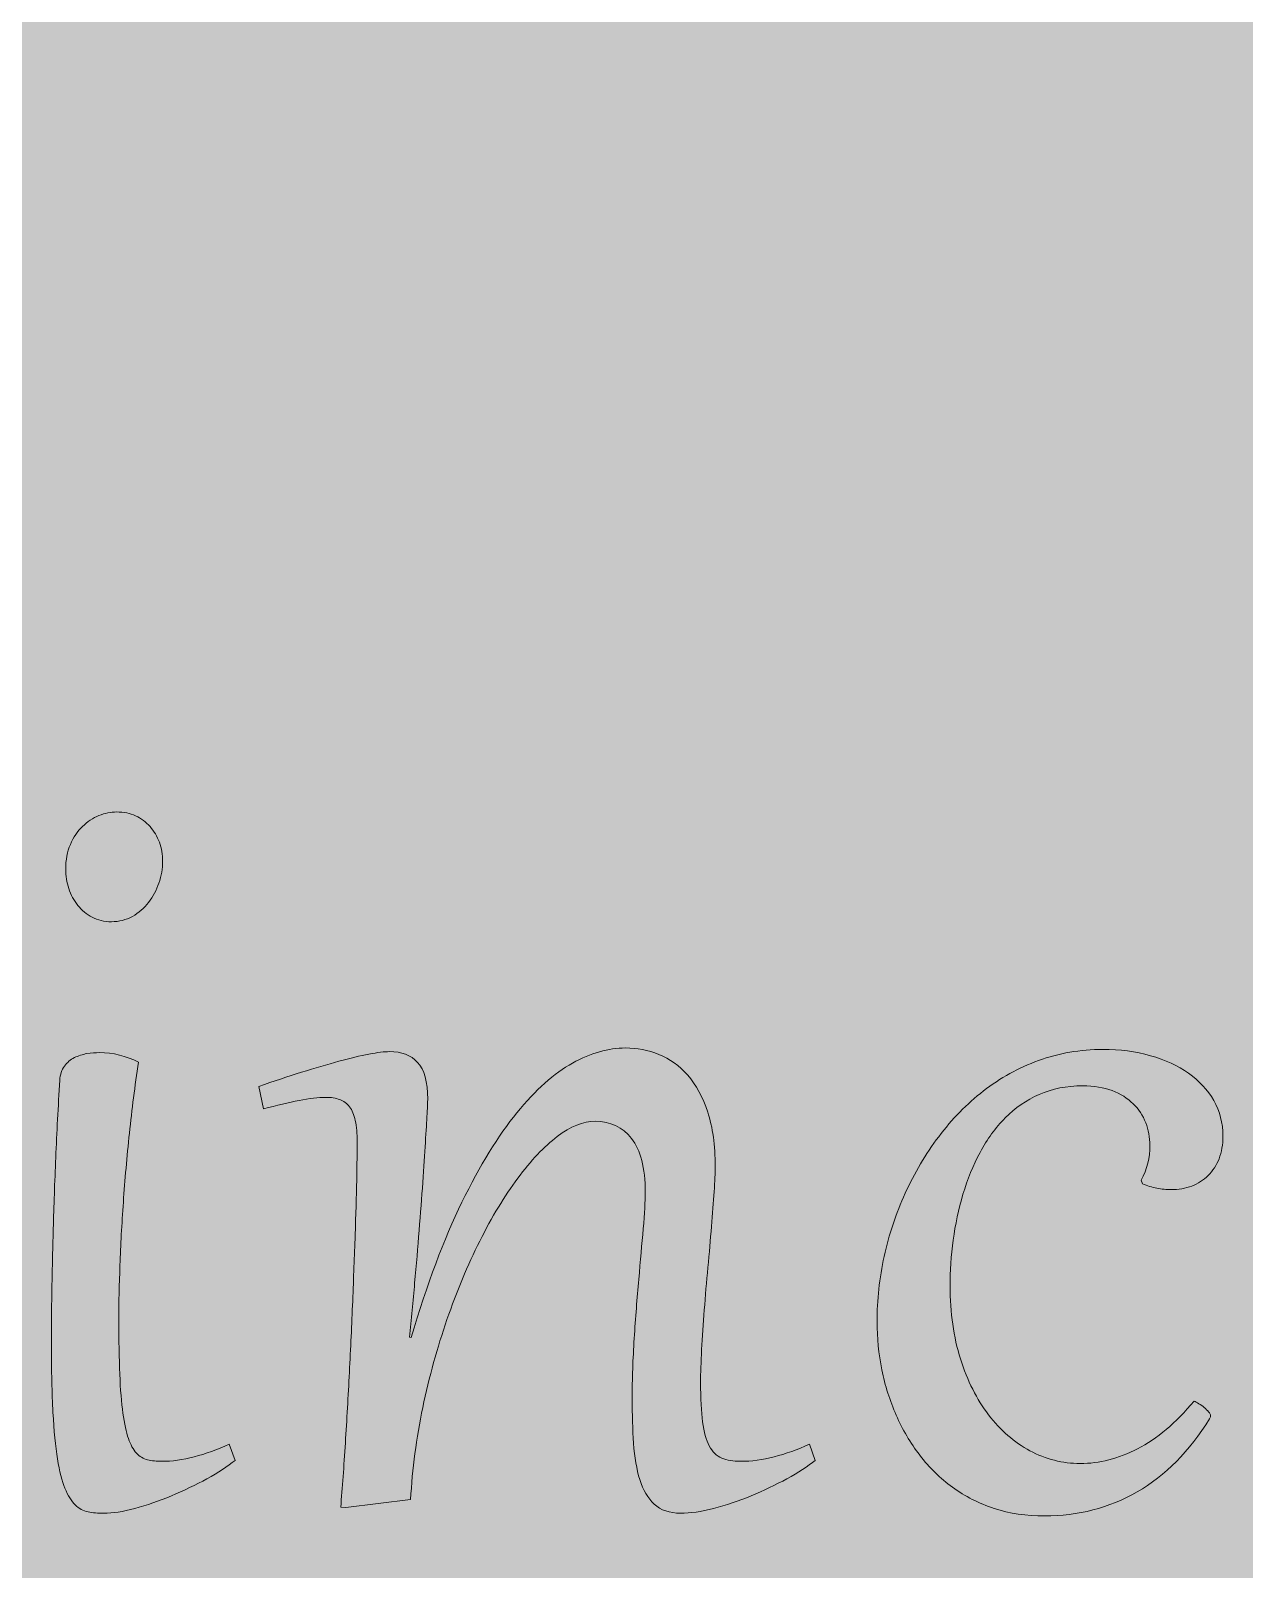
# Model space of a CAD drawing. Extents: x -4214 to -1795, y -2227 to -856.
# Drawn here: x -2729.1 to -2650.5, y -1740.8 to -1641.1 of the extents above; entities that cross this region are included whole.
import ezdxf

# ---------------------------------------------------------------- set-up
doc = ezdxf.new("R2010")
doc.units = 0
doc.header["$MEASUREMENT"] = 0
doc.layers.add('Layer 1', color=7, linetype='Continuous')

# ---------------------------------------------------------------- blocks, each defined once
blk = doc.blocks.new('block 14')
at = {"layer": 'Layer 1', "true_color": 0x2a3f49}
h = blk.add_hatch(color=149, dxfattribs=at)
h.dxf.hatch_style = 2
edge = h.paths.add_edge_path()
edge.add_spline(control_points=[(-2722.157, -1707.935), (-2722.385, -1709.461), (-2722.58, -1710.997), (-2722.741, -1712.533), (-2722.902, -1714.074), (-2723.033, -1715.559), (-2723.133, -1716.997), (-2723.235, -1718.431), (-2723.309, -1719.793), (-2723.355, -1721.073), (-2723.402, -1722.358), (-2723.425, -1723.515), (-2723.425, -1724.549), (-2723.425, -1725.942), (-2723.404, -1727.14), (-2723.366, -1728.143), (-2723.325, -1729.142), (-2723.258, -1729.986), (-2723.163, -1730.667), (-2723.069, -1731.353), (-2722.951, -1731.901), (-2722.81, -1732.311), (-2722.669, -1732.72), (-2722.495, -1733.038), (-2722.288, -1733.258), (-2722.081, -1733.478), (-2721.837, -1733.621), (-2721.563, -1733.693), (-2721.287, -1733.76), (-2720.975, -1733.79), (-2720.627, -1733.79), (-2719.981, -1733.79), (-2719.288, -1733.693), (-2718.543, -1733.499), (-2717.798, -1733.304), (-2717.043, -1733.033), (-2716.277, -1732.685), (-2716.277, -1732.685), (-2715.893, -1733.729), (-2715.893, -1733.729), (-2716.377, -1734.118), (-2716.984, -1734.517), (-2717.716, -1734.917), (-2718.448, -1735.321), (-2719.216, -1735.69), (-2720.022, -1736.028), (-2720.829, -1736.361), (-2721.617, -1736.632), (-2722.388, -1736.842), (-2723.161, -1737.052), (-2723.829, -1737.154), (-2724.392, -1737.154), (-2724.768, -1737.154), (-2725.112, -1737.123), (-2725.419, -1737.062), (-2725.728, -1737.006), (-2726.007, -1736.852), (-2726.256, -1736.611), (-2726.504, -1736.371), (-2726.724, -1736.012), (-2726.919, -1735.541), (-2727.113, -1735.076), (-2727.275, -1734.436), (-2727.403, -1733.632), (-2727.531, -1732.823), (-2727.628, -1731.819), (-2727.694, -1730.611), (-2727.761, -1729.403), (-2727.797, -1727.938), (-2727.797, -1726.218), (-2727.797, -1725.21), (-2727.787, -1724.073), (-2727.766, -1722.803), (-2727.746, -1721.539), (-2727.715, -1720.172), (-2727.674, -1718.718), (-2727.636, -1717.259), (-2727.582, -1715.723), (-2727.513, -1714.105), (-2727.446, -1712.487), (-2727.359, -1710.818), (-2727.252, -1709.103), (-2727.226, -1708.724), (-2727.124, -1708.422), (-2726.95, -1708.186), (-2726.775, -1707.951), (-2726.56, -1707.766), (-2726.304, -1707.638), (-2726.051, -1707.516), (-2725.78, -1707.429), (-2725.49, -1707.377), (-2725.201, -1707.331), (-2724.935, -1707.311), (-2724.694, -1707.311), (-2723.796, -1707.311), (-2722.948, -1707.516), (-2722.157, -1707.935)], knot_values=[0, 0, 0, 0, 1, 1, 1, 2, 2, 2, 3, 3, 3, 4, 4, 4, 5, 5, 5, 6, 6, 6, 7, 7, 7, 8, 8, 8, 9, 9, 9, 10, 10, 10, 11, 11, 11, 12, 12, 12, 13, 13, 13, 14, 14, 14, 15, 15, 15, 16, 16, 16, 17, 17, 17, 18, 18, 18, 19, 19, 19, 20, 20, 20, 21, 21, 21, 22, 22, 22, 23, 23, 23, 24, 24, 24, 25, 25, 25, 26, 26, 26, 27, 27, 27, 28, 28, 28, 29, 29, 29, 30, 30, 30, 31, 31, 31, 32, 32, 32, 32], degree=3, periodic=1)
edge = h.paths.add_edge_path()
edge.add_spline(control_points=[(-2723.908, -1698.832), (-2724.379, -1698.832), (-2724.794, -1698.735), (-2725.158, -1698.541), (-2725.521, -1698.346), (-2725.828, -1698.09), (-2726.084, -1697.773), (-2726.338, -1697.455), (-2726.535, -1697.097), (-2726.668, -1696.687), (-2726.801, -1696.278), (-2726.87, -1695.858), (-2726.87, -1695.428), (-2726.87, -1694.824), (-2726.768, -1694.291), (-2726.568, -1693.825), (-2726.366, -1693.364), (-2726.105, -1692.975), (-2725.782, -1692.658), (-2725.46, -1692.34), (-2725.104, -1692.105), (-2724.715, -1691.951), (-2724.326, -1691.798), (-2723.942, -1691.721), (-2723.565, -1691.721), (-2723.11, -1691.721), (-2722.7, -1691.803), (-2722.339, -1691.972), (-2721.976, -1692.141), (-2721.663, -1692.371), (-2721.402, -1692.668), (-2721.139, -1692.965), (-2720.939, -1693.303), (-2720.798, -1693.687), (-2720.657, -1694.066), (-2720.586, -1694.481), (-2720.586, -1694.921), (-2720.586, -1695.392), (-2720.668, -1695.858), (-2720.829, -1696.324), (-2720.988, -1696.784), (-2721.213, -1697.204), (-2721.502, -1697.583), (-2721.791, -1697.957), (-2722.139, -1698.259), (-2722.549, -1698.489), (-2722.959, -1698.715), (-2723.412, -1698.832), (-2723.908, -1698.832)], knot_values=[0, 0, 0, 0, 1, 1, 1, 2, 2, 2, 3, 3, 3, 4, 4, 4, 5, 5, 5, 6, 6, 6, 7, 7, 7, 8, 8, 8, 9, 9, 9, 10, 10, 10, 11, 11, 11, 12, 12, 12, 13, 13, 13, 14, 14, 14, 15, 15, 15, 16, 16, 16, 16], degree=3, periodic=1)
h = blk.add_hatch(color=149, dxfattribs=at)
h.dxf.hatch_style = 2
edge = h.paths.add_edge_path()
edge.add_spline(control_points=[(-2707.981, -1713.106), (-2707.981, -1712.559), (-2708.022, -1712.093), (-2708.104, -1711.719), (-2708.183, -1711.345), (-2708.308, -1711.043), (-2708.475, -1710.823), (-2708.644, -1710.603), (-2708.854, -1710.444), (-2709.11, -1710.352), (-2709.366, -1710.255), (-2709.668, -1710.209), (-2710.016, -1710.209), (-2710.5, -1710.209), (-2711.076, -1710.275), (-2711.746, -1710.408), (-2712.42, -1710.547), (-2713.185, -1710.726), (-2714.042, -1710.956), (-2714.042, -1710.956), (-2714.345, -1709.502), (-2714.345, -1709.502), (-2713.392, -1709.169), (-2712.476, -1708.862), (-2711.595, -1708.586), (-2710.717, -1708.314), (-2709.908, -1708.074), (-2709.171, -1707.874), (-2708.431, -1707.669), (-2707.781, -1707.516), (-2707.215, -1707.408), (-2706.652, -1707.301), (-2706.209, -1707.249), (-2705.887, -1707.249), (-2705.108, -1707.249), (-2704.502, -1707.48), (-2704.064, -1707.941), (-2703.629, -1708.406), (-2703.411, -1709.2), (-2703.411, -1710.331), (-2703.411, -1710.465), (-2703.424, -1710.777), (-2703.45, -1711.268), (-2703.478, -1711.755), (-2703.514, -1712.379), (-2703.562, -1713.127), (-2703.608, -1713.88), (-2703.665, -1714.745), (-2703.731, -1715.718), (-2703.8, -1716.69), (-2703.877, -1717.73), (-2703.964, -1718.83), (-2704.051, -1719.931), (-2704.148, -1721.068), (-2704.256, -1722.24), (-2704.363, -1723.418), (-2704.476, -1724.59), (-2704.599, -1725.757), (-2704.599, -1725.757), (-2704.476, -1725.778), (-2704.476, -1725.778), (-2703.457, -1722.312), (-2702.362, -1719.388), (-2701.194, -1717.008), (-2700.027, -1714.622), (-2698.839, -1712.692), (-2697.631, -1711.207), (-2696.423, -1709.722), (-2695.22, -1708.652), (-2694.024, -1707.992), (-2692.831, -1707.336), (-2691.689, -1707.009), (-2690.601, -1707.009), (-2689.849, -1707.009), (-2689.124, -1707.147), (-2688.426, -1707.429), (-2687.729, -1707.71), (-2687.107, -1708.161), (-2686.564, -1708.78), (-2686.019, -1709.395), (-2685.587, -1710.193), (-2685.264, -1711.166), (-2684.942, -1712.139), (-2684.78, -1713.316), (-2684.78, -1714.699), (-2684.78, -1715.103), (-2684.806, -1715.641), (-2684.852, -1716.322), (-2684.898, -1716.997), (-2684.957, -1717.755), (-2685.023, -1718.585), (-2685.09, -1719.419), (-2685.167, -1720.3), (-2685.254, -1721.237), (-2685.343, -1722.168), (-2685.42, -1723.085), (-2685.487, -1723.986), (-2685.553, -1724.882), (-2685.61, -1725.737), (-2685.658, -1726.551), (-2685.704, -1727.365), (-2685.727, -1728.072), (-2685.727, -1728.676), (-2685.727, -1729.725), (-2685.684, -1730.575), (-2685.597, -1731.236), (-2685.51, -1731.891), (-2685.366, -1732.413), (-2685.164, -1732.792), (-2684.962, -1733.176), (-2684.693, -1733.437), (-2684.358, -1733.581), (-2684.022, -1733.719), (-2683.613, -1733.79), (-2683.129, -1733.79), (-2682.433, -1733.79), (-2681.708, -1733.693), (-2680.956, -1733.499), (-2680.203, -1733.304), (-2679.445, -1733.033), (-2678.68, -1732.685), (-2678.68, -1732.685), (-2678.296, -1733.729), (-2678.296, -1733.729), (-2678.78, -1734.118), (-2679.392, -1734.517), (-2680.129, -1734.917), (-2680.869, -1735.321), (-2681.644, -1735.69), (-2682.456, -1736.028), (-2683.267, -1736.361), (-2684.076, -1736.632), (-2684.883, -1736.842), (-2685.689, -1737.052), (-2686.401, -1737.154), (-2687.018, -1737.154), (-2687.742, -1737.154), (-2688.313, -1736.96), (-2688.728, -1736.57), (-2689.145, -1736.181), (-2689.457, -1735.649), (-2689.665, -1734.978), (-2689.874, -1734.308), (-2690.008, -1733.524), (-2690.069, -1732.623), (-2690.128, -1731.722), (-2690.159, -1730.76), (-2690.159, -1729.725), (-2690.159, -1728.461), (-2690.115, -1727.16), (-2690.028, -1725.824), (-2689.941, -1724.493), (-2689.844, -1723.218), (-2689.736, -1722.01), (-2689.629, -1720.801), (-2689.531, -1719.706), (-2689.444, -1718.718), (-2689.357, -1717.73), (-2689.314, -1716.941), (-2689.314, -1716.352), (-2689.314, -1714.781), (-2689.608, -1713.624), (-2690.2, -1712.876), (-2690.791, -1712.134), (-2691.574, -1711.76), (-2692.555, -1711.76), (-2693.333, -1711.76), (-2694.152, -1712.088), (-2695.012, -1712.748), (-2695.872, -1713.403), (-2696.727, -1714.304), (-2697.58, -1715.456), (-2698.432, -1716.603), (-2699.251, -1717.96), (-2700.037, -1719.522), (-2700.823, -1721.088), (-2701.53, -1722.778), (-2702.162, -1724.6), (-2702.792, -1726.418), (-2703.316, -1728.322), (-2703.731, -1730.309), (-2704.148, -1732.295), (-2704.41, -1734.282), (-2704.517, -1736.268), (-2704.517, -1736.268), (-2708.726, -1736.791), (-2708.726, -1736.791), (-2708.726, -1736.791), (-2709.048, -1736.77), (-2709.048, -1736.77), (-2708.941, -1735.495), (-2708.841, -1734.108), (-2708.746, -1732.603), (-2708.654, -1731.097), (-2708.564, -1729.572), (-2708.485, -1728.02), (-2708.406, -1726.469), (-2708.334, -1724.933), (-2708.272, -1723.407), (-2708.214, -1721.887), (-2708.16, -1720.464), (-2708.111, -1719.143), (-2708.065, -1717.817), (-2708.032, -1716.634), (-2708.011, -1715.584), (-2707.991, -1714.54), (-2707.981, -1713.711), (-2707.981, -1713.106)], knot_values=[0, 0, 0, 0, 1, 1, 1, 2, 2, 2, 3, 3, 3, 4, 4, 4, 5, 5, 5, 6, 6, 6, 7, 7, 7, 8, 8, 8, 9, 9, 9, 10, 10, 10, 11, 11, 11, 12, 12, 12, 13, 13, 13, 14, 14, 14, 15, 15, 15, 16, 16, 16, 17, 17, 17, 18, 18, 18, 19, 19, 19, 20, 20, 20, 21, 21, 21, 22, 22, 22, 23, 23, 23, 24, 24, 24, 25, 25, 25, 26, 26, 26, 27, 27, 27, 28, 28, 28, 29, 29, 29, 30, 30, 30, 31, 31, 31, 32, 32, 32, 33, 33, 33, 34, 34, 34, 35, 35, 35, 36, 36, 36, 37, 37, 37, 38, 38, 38, 39, 39, 39, 40, 40, 40, 41, 41, 41, 42, 42, 42, 43, 43, 43, 44, 44, 44, 45, 45, 45, 46, 46, 46, 47, 47, 47, 48, 48, 48, 49, 49, 49, 50, 50, 50, 51, 51, 51, 52, 52, 52, 53, 53, 53, 54, 54, 54, 55, 55, 55, 56, 56, 56, 57, 57, 57, 58, 58, 58, 59, 59, 59, 60, 60, 60, 61, 61, 61, 62, 62, 62, 63, 63, 63, 64, 64, 64, 65, 65, 65, 66, 66, 66, 67, 67, 67, 68, 68, 68, 69, 69, 69, 69], degree=3, periodic=1)
h = blk.add_hatch(color=149, dxfattribs=at)
h.dxf.hatch_style = 2
edge = h.paths.add_edge_path()
edge.add_spline(control_points=[(-2657.174, -1715.584), (-2656.798, -1714.847), (-2656.611, -1714.095), (-2656.611, -1713.332), (-2656.611, -1712.804), (-2656.701, -1712.313), (-2656.882, -1711.852), (-2657.064, -1711.386), (-2657.335, -1710.977), (-2657.696, -1710.623), (-2658.06, -1710.265), (-2658.513, -1709.983), (-2659.056, -1709.773), (-2659.601, -1709.569), (-2660.236, -1709.461), (-2660.96, -1709.461), (-2662.007, -1709.461), (-2662.947, -1709.651), (-2663.779, -1710.019), (-2664.611, -1710.388), (-2665.348, -1710.895), (-2665.985, -1711.54), (-2666.623, -1712.185), (-2667.166, -1712.927), (-2667.616, -1713.772), (-2668.067, -1714.617), (-2668.435, -1715.523), (-2668.725, -1716.491), (-2669.011, -1717.458), (-2669.224, -1718.451), (-2669.357, -1719.46), (-2669.492, -1720.474), (-2669.559, -1721.467), (-2669.559, -1722.435), (-2669.559, -1724.165), (-2669.334, -1725.737), (-2668.886, -1727.155), (-2668.435, -1728.573), (-2667.829, -1729.782), (-2667.063, -1730.78), (-2666.298, -1731.778), (-2665.404, -1732.557), (-2664.383, -1733.104), (-2663.364, -1733.657), (-2662.276, -1733.934), (-2661.122, -1733.934), (-2659.901, -1733.934), (-2658.662, -1733.611), (-2657.405, -1732.976), (-2656.15, -1732.336), (-2654.932, -1731.307), (-2653.749, -1729.884), (-2653.67, -1729.925), (-2653.565, -1729.981), (-2653.437, -1730.058), (-2653.311, -1730.13), (-2653.194, -1730.212), (-2653.086, -1730.309), (-2652.979, -1730.401), (-2652.884, -1730.493), (-2652.804, -1730.591), (-2652.723, -1730.683), (-2652.682, -1730.77), (-2652.682, -1730.852), (-2652.682, -1730.903), (-2652.689, -1730.939), (-2652.702, -1730.954), (-2652.702, -1730.954), (-2652.743, -1731.031), (-2652.743, -1731.031), (-2654.046, -1733.14), (-2655.61, -1734.717), (-2657.435, -1735.767), (-2659.261, -1736.811), (-2661.262, -1737.333), (-2663.436, -1737.333), (-2664.618, -1737.333), (-2665.706, -1737.17), (-2666.7, -1736.842), (-2667.693, -1736.514), (-2668.591, -1736.059), (-2669.398, -1735.475), (-2670.204, -1734.891), (-2670.913, -1734.2), (-2671.522, -1733.396), (-2672.134, -1732.598), (-2672.644, -1731.732), (-2673.053, -1730.8), (-2673.463, -1729.869), (-2673.773, -1728.886), (-2673.98, -1727.862), (-2674.187, -1726.833), (-2674.292, -1725.798), (-2674.292, -1724.749), (-2674.292, -1723.341), (-2674.139, -1721.928), (-2673.829, -1720.51), (-2673.519, -1719.091), (-2673.066, -1717.73), (-2672.47, -1716.424), (-2671.873, -1715.113), (-2671.146, -1713.89), (-2670.294, -1712.758), (-2669.441, -1711.622), (-2668.476, -1710.634), (-2667.393, -1709.794), (-2666.313, -1708.959), (-2665.123, -1708.299), (-2663.82, -1707.823), (-2662.517, -1707.347), (-2661.127, -1707.106), (-2659.65, -1707.106), (-2658.549, -1707.106), (-2657.522, -1707.239), (-2656.57, -1707.51), (-2655.615, -1707.777), (-2654.794, -1708.156), (-2654.102, -1708.647), (-2653.411, -1709.139), (-2652.868, -1709.727), (-2652.472, -1710.419), (-2652.075, -1711.11), (-2651.878, -1711.878), (-2651.878, -1712.728), (-2651.878, -1713.275), (-2651.962, -1713.762), (-2652.129, -1714.187), (-2652.298, -1714.607), (-2652.531, -1714.97), (-2652.833, -1715.272), (-2653.135, -1715.574), (-2653.493, -1715.805), (-2653.9, -1715.958), (-2654.31, -1716.112), (-2654.758, -1716.189), (-2655.241, -1716.189), (-2655.536, -1716.189), (-2655.841, -1716.158), (-2656.158, -1716.101), (-2656.473, -1716.04), (-2656.785, -1715.943), (-2657.092, -1715.81), (-2657.092, -1715.81), (-2657.174, -1715.584), (-2657.174, -1715.584)], knot_values=[0, 0, 0, 0, 1, 1, 1, 2, 2, 2, 3, 3, 3, 4, 4, 4, 5, 5, 5, 6, 6, 6, 7, 7, 7, 8, 8, 8, 9, 9, 9, 10, 10, 10, 11, 11, 11, 12, 12, 12, 13, 13, 13, 14, 14, 14, 15, 15, 15, 16, 16, 16, 17, 17, 17, 18, 18, 18, 19, 19, 19, 20, 20, 20, 21, 21, 21, 22, 22, 22, 23, 23, 23, 24, 24, 24, 25, 25, 25, 26, 26, 26, 27, 27, 27, 28, 28, 28, 29, 29, 29, 30, 30, 30, 31, 31, 31, 32, 32, 32, 33, 33, 33, 34, 34, 34, 35, 35, 35, 36, 36, 36, 37, 37, 37, 38, 38, 38, 39, 39, 39, 40, 40, 40, 41, 41, 41, 42, 42, 42, 43, 43, 43, 44, 44, 44, 45, 45, 45, 46, 46, 46, 47, 47, 47, 48, 48, 48, 48], degree=3, periodic=1)
at = {"layer": 'Layer 1', "lineweight": 0}
for points, knots in [([(-2723.908, -1698.832), (-2724.379, -1698.832), (-2724.794, -1698.735), (-2725.158, -1698.541), (-2725.521, -1698.346), (-2725.828, -1698.09), (-2726.084, -1697.773), (-2726.338, -1697.455), (-2726.535, -1697.097), (-2726.668, -1696.687), (-2726.801, -1696.278), (-2726.87, -1695.858), (-2726.87, -1695.428), (-2726.87, -1694.824), (-2726.768, -1694.291), (-2726.568, -1693.825), (-2726.366, -1693.364), (-2726.105, -1692.975), (-2725.782, -1692.658), (-2725.46, -1692.34), (-2725.104, -1692.105), (-2724.715, -1691.951), (-2724.326, -1691.798), (-2723.942, -1691.721), (-2723.565, -1691.721), (-2723.11, -1691.721), (-2722.7, -1691.803), (-2722.339, -1691.972), (-2721.976, -1692.141), (-2721.663, -1692.371), (-2721.402, -1692.668), (-2721.139, -1692.965), (-2720.939, -1693.303), (-2720.798, -1693.687), (-2720.657, -1694.066), (-2720.586, -1694.481), (-2720.586, -1694.921), (-2720.586, -1695.392), (-2720.668, -1695.858), (-2720.829, -1696.324), (-2720.988, -1696.784), (-2721.213, -1697.204), (-2721.502, -1697.583), (-2721.791, -1697.957), (-2722.139, -1698.259), (-2722.549, -1698.489), (-2722.959, -1698.715), (-2723.412, -1698.832), (-2723.908, -1698.832)], [0, 0, 0, 0, 1, 1, 1, 2, 2, 2, 3, 3, 3, 4, 4, 4, 5, 5, 5, 6, 6, 6, 7, 7, 7, 8, 8, 8, 9, 9, 9, 10, 10, 10, 11, 11, 11, 12, 12, 12, 13, 13, 13, 14, 14, 14, 15, 15, 15, 16, 16, 16, 16]), ([(-2722.157, -1707.935), (-2722.385, -1709.461), (-2722.58, -1710.997), (-2722.741, -1712.533), (-2722.902, -1714.074), (-2723.033, -1715.559), (-2723.133, -1716.997), (-2723.235, -1718.431), (-2723.309, -1719.793), (-2723.355, -1721.073), (-2723.402, -1722.358), (-2723.425, -1723.515), (-2723.425, -1724.549), (-2723.425, -1725.942), (-2723.404, -1727.14), (-2723.366, -1728.143), (-2723.325, -1729.142), (-2723.258, -1729.986), (-2723.163, -1730.667), (-2723.069, -1731.353), (-2722.951, -1731.901), (-2722.81, -1732.311), (-2722.669, -1732.72), (-2722.495, -1733.038), (-2722.288, -1733.258), (-2722.081, -1733.478), (-2721.837, -1733.621), (-2721.563, -1733.693), (-2721.287, -1733.76), (-2720.975, -1733.79), (-2720.627, -1733.79), (-2719.981, -1733.79), (-2719.288, -1733.693), (-2718.543, -1733.499), (-2717.798, -1733.304), (-2717.043, -1733.033), (-2716.277, -1732.685), (-2716.277, -1732.685), (-2715.893, -1733.729), (-2715.893, -1733.729), (-2716.377, -1734.118), (-2716.984, -1734.517), (-2717.716, -1734.917), (-2718.448, -1735.321), (-2719.216, -1735.69), (-2720.022, -1736.028), (-2720.829, -1736.361), (-2721.617, -1736.632), (-2722.388, -1736.842), (-2723.161, -1737.052), (-2723.829, -1737.154), (-2724.392, -1737.154), (-2724.768, -1737.154), (-2725.112, -1737.123), (-2725.419, -1737.062), (-2725.728, -1737.006), (-2726.007, -1736.852), (-2726.256, -1736.611), (-2726.504, -1736.371), (-2726.724, -1736.012), (-2726.919, -1735.541), (-2727.113, -1735.076), (-2727.275, -1734.436), (-2727.403, -1733.632), (-2727.531, -1732.823), (-2727.628, -1731.819), (-2727.694, -1730.611), (-2727.761, -1729.403), (-2727.797, -1727.938), (-2727.797, -1726.218), (-2727.797, -1725.21), (-2727.787, -1724.073), (-2727.766, -1722.803), (-2727.746, -1721.539), (-2727.715, -1720.172), (-2727.674, -1718.718), (-2727.636, -1717.259), (-2727.582, -1715.723), (-2727.513, -1714.105), (-2727.446, -1712.487), (-2727.359, -1710.818), (-2727.252, -1709.103), (-2727.226, -1708.724), (-2727.124, -1708.422), (-2726.95, -1708.186), (-2726.775, -1707.951), (-2726.56, -1707.766), (-2726.304, -1707.638), (-2726.051, -1707.516), (-2725.78, -1707.429), (-2725.49, -1707.377), (-2725.201, -1707.331), (-2724.935, -1707.311), (-2724.694, -1707.311), (-2723.796, -1707.311), (-2722.948, -1707.516), (-2722.157, -1707.935)], [0, 0, 0, 0, 1, 1, 1, 2, 2, 2, 3, 3, 3, 4, 4, 4, 5, 5, 5, 6, 6, 6, 7, 7, 7, 8, 8, 8, 9, 9, 9, 10, 10, 10, 11, 11, 11, 12, 12, 12, 13, 13, 13, 14, 14, 14, 15, 15, 15, 16, 16, 16, 17, 17, 17, 18, 18, 18, 19, 19, 19, 20, 20, 20, 21, 21, 21, 22, 22, 22, 23, 23, 23, 24, 24, 24, 25, 25, 25, 26, 26, 26, 27, 27, 27, 28, 28, 28, 29, 29, 29, 30, 30, 30, 31, 31, 31, 32, 32, 32, 32]), ([(-2707.981, -1713.106), (-2707.981, -1712.559), (-2708.022, -1712.093), (-2708.104, -1711.719), (-2708.183, -1711.345), (-2708.308, -1711.043), (-2708.475, -1710.823), (-2708.644, -1710.603), (-2708.854, -1710.444), (-2709.11, -1710.352), (-2709.366, -1710.255), (-2709.668, -1710.209), (-2710.016, -1710.209), (-2710.5, -1710.209), (-2711.076, -1710.275), (-2711.746, -1710.408), (-2712.42, -1710.547), (-2713.185, -1710.726), (-2714.042, -1710.956), (-2714.042, -1710.956), (-2714.345, -1709.502), (-2714.345, -1709.502), (-2713.392, -1709.169), (-2712.476, -1708.862), (-2711.595, -1708.586), (-2710.717, -1708.314), (-2709.908, -1708.074), (-2709.171, -1707.874), (-2708.431, -1707.669), (-2707.781, -1707.516), (-2707.215, -1707.408), (-2706.652, -1707.301), (-2706.209, -1707.249), (-2705.887, -1707.249), (-2705.108, -1707.249), (-2704.502, -1707.48), (-2704.064, -1707.941), (-2703.629, -1708.406), (-2703.411, -1709.2), (-2703.411, -1710.331), (-2703.411, -1710.465), (-2703.424, -1710.777), (-2703.45, -1711.268), (-2703.478, -1711.755), (-2703.514, -1712.379), (-2703.562, -1713.127), (-2703.608, -1713.88), (-2703.665, -1714.745), (-2703.731, -1715.718), (-2703.8, -1716.69), (-2703.877, -1717.73), (-2703.964, -1718.83), (-2704.051, -1719.931), (-2704.148, -1721.068), (-2704.256, -1722.24), (-2704.363, -1723.418), (-2704.476, -1724.59), (-2704.599, -1725.757), (-2704.599, -1725.757), (-2704.476, -1725.778), (-2704.476, -1725.778), (-2703.457, -1722.312), (-2702.362, -1719.388), (-2701.194, -1717.008), (-2700.027, -1714.622), (-2698.839, -1712.692), (-2697.631, -1711.207), (-2696.423, -1709.722), (-2695.22, -1708.652), (-2694.024, -1707.992), (-2692.831, -1707.336), (-2691.689, -1707.009), (-2690.601, -1707.009), (-2689.849, -1707.009), (-2689.124, -1707.147), (-2688.426, -1707.429), (-2687.729, -1707.71), (-2687.107, -1708.161), (-2686.564, -1708.78), (-2686.019, -1709.395), (-2685.587, -1710.193), (-2685.264, -1711.166), (-2684.942, -1712.139), (-2684.78, -1713.316), (-2684.78, -1714.699), (-2684.78, -1715.103), (-2684.806, -1715.641), (-2684.852, -1716.322), (-2684.898, -1716.997), (-2684.957, -1717.755), (-2685.023, -1718.585), (-2685.09, -1719.419), (-2685.167, -1720.3), (-2685.254, -1721.237), (-2685.343, -1722.168), (-2685.42, -1723.085), (-2685.487, -1723.986), (-2685.553, -1724.882), (-2685.61, -1725.737), (-2685.658, -1726.551), (-2685.704, -1727.365), (-2685.727, -1728.072), (-2685.727, -1728.676), (-2685.727, -1729.725), (-2685.684, -1730.575), (-2685.597, -1731.236), (-2685.51, -1731.891), (-2685.366, -1732.413), (-2685.164, -1732.792), (-2684.962, -1733.176), (-2684.693, -1733.437), (-2684.358, -1733.581), (-2684.022, -1733.719), (-2683.613, -1733.79), (-2683.129, -1733.79), (-2682.433, -1733.79), (-2681.708, -1733.693), (-2680.956, -1733.499), (-2680.203, -1733.304), (-2679.445, -1733.033), (-2678.68, -1732.685), (-2678.68, -1732.685), (-2678.296, -1733.729), (-2678.296, -1733.729), (-2678.78, -1734.118), (-2679.392, -1734.517), (-2680.129, -1734.917), (-2680.869, -1735.321), (-2681.644, -1735.69), (-2682.456, -1736.028), (-2683.267, -1736.361), (-2684.076, -1736.632), (-2684.883, -1736.842), (-2685.689, -1737.052), (-2686.401, -1737.154), (-2687.018, -1737.154), (-2687.742, -1737.154), (-2688.313, -1736.96), (-2688.728, -1736.57), (-2689.145, -1736.181), (-2689.457, -1735.649), (-2689.665, -1734.978), (-2689.874, -1734.308), (-2690.008, -1733.524), (-2690.069, -1732.623), (-2690.128, -1731.722), (-2690.159, -1730.76), (-2690.159, -1729.725), (-2690.159, -1728.461), (-2690.115, -1727.16), (-2690.028, -1725.824), (-2689.941, -1724.493), (-2689.844, -1723.218), (-2689.736, -1722.01), (-2689.629, -1720.801), (-2689.531, -1719.706), (-2689.444, -1718.718), (-2689.357, -1717.73), (-2689.314, -1716.941), (-2689.314, -1716.352), (-2689.314, -1714.781), (-2689.608, -1713.624), (-2690.2, -1712.876), (-2690.791, -1712.134), (-2691.574, -1711.76), (-2692.555, -1711.76), (-2693.333, -1711.76), (-2694.152, -1712.088), (-2695.012, -1712.748), (-2695.872, -1713.403), (-2696.727, -1714.304), (-2697.58, -1715.456), (-2698.432, -1716.603), (-2699.251, -1717.96), (-2700.037, -1719.522), (-2700.823, -1721.088), (-2701.53, -1722.778), (-2702.162, -1724.6), (-2702.792, -1726.418), (-2703.316, -1728.322), (-2703.731, -1730.309), (-2704.148, -1732.295), (-2704.41, -1734.282), (-2704.517, -1736.268), (-2704.517, -1736.268), (-2708.726, -1736.791), (-2708.726, -1736.791), (-2708.726, -1736.791), (-2709.048, -1736.77), (-2709.048, -1736.77), (-2708.941, -1735.495), (-2708.841, -1734.108), (-2708.746, -1732.603), (-2708.654, -1731.097), (-2708.564, -1729.572), (-2708.485, -1728.02), (-2708.406, -1726.469), (-2708.334, -1724.933), (-2708.272, -1723.407), (-2708.214, -1721.887), (-2708.16, -1720.464), (-2708.111, -1719.143), (-2708.065, -1717.817), (-2708.032, -1716.634), (-2708.011, -1715.584), (-2707.991, -1714.54), (-2707.981, -1713.711), (-2707.981, -1713.106)], [0, 0, 0, 0, 1, 1, 1, 2, 2, 2, 3, 3, 3, 4, 4, 4, 5, 5, 5, 6, 6, 6, 7, 7, 7, 8, 8, 8, 9, 9, 9, 10, 10, 10, 11, 11, 11, 12, 12, 12, 13, 13, 13, 14, 14, 14, 15, 15, 15, 16, 16, 16, 17, 17, 17, 18, 18, 18, 19, 19, 19, 20, 20, 20, 21, 21, 21, 22, 22, 22, 23, 23, 23, 24, 24, 24, 25, 25, 25, 26, 26, 26, 27, 27, 27, 28, 28, 28, 29, 29, 29, 30, 30, 30, 31, 31, 31, 32, 32, 32, 33, 33, 33, 34, 34, 34, 35, 35, 35, 36, 36, 36, 37, 37, 37, 38, 38, 38, 39, 39, 39, 40, 40, 40, 41, 41, 41, 42, 42, 42, 43, 43, 43, 44, 44, 44, 45, 45, 45, 46, 46, 46, 47, 47, 47, 48, 48, 48, 49, 49, 49, 50, 50, 50, 51, 51, 51, 52, 52, 52, 53, 53, 53, 54, 54, 54, 55, 55, 55, 56, 56, 56, 57, 57, 57, 58, 58, 58, 59, 59, 59, 60, 60, 60, 61, 61, 61, 62, 62, 62, 63, 63, 63, 64, 64, 64, 65, 65, 65, 66, 66, 66, 67, 67, 67, 68, 68, 68, 69, 69, 69, 69]), ([(-2657.174, -1715.584), (-2656.798, -1714.847), (-2656.611, -1714.095), (-2656.611, -1713.332), (-2656.611, -1712.804), (-2656.701, -1712.313), (-2656.882, -1711.852), (-2657.064, -1711.386), (-2657.335, -1710.977), (-2657.696, -1710.623), (-2658.06, -1710.265), (-2658.513, -1709.983), (-2659.056, -1709.773), (-2659.601, -1709.569), (-2660.236, -1709.461), (-2660.96, -1709.461), (-2662.007, -1709.461), (-2662.947, -1709.651), (-2663.779, -1710.019), (-2664.611, -1710.388), (-2665.348, -1710.895), (-2665.985, -1711.54), (-2666.623, -1712.185), (-2667.166, -1712.927), (-2667.616, -1713.772), (-2668.067, -1714.617), (-2668.435, -1715.523), (-2668.725, -1716.491), (-2669.011, -1717.458), (-2669.224, -1718.451), (-2669.357, -1719.46), (-2669.492, -1720.474), (-2669.559, -1721.467), (-2669.559, -1722.435), (-2669.559, -1724.165), (-2669.334, -1725.737), (-2668.886, -1727.155), (-2668.435, -1728.573), (-2667.829, -1729.782), (-2667.063, -1730.78), (-2666.298, -1731.778), (-2665.404, -1732.557), (-2664.383, -1733.104), (-2663.364, -1733.657), (-2662.276, -1733.934), (-2661.122, -1733.934), (-2659.901, -1733.934), (-2658.662, -1733.611), (-2657.405, -1732.976), (-2656.15, -1732.336), (-2654.932, -1731.307), (-2653.749, -1729.884), (-2653.67, -1729.925), (-2653.565, -1729.981), (-2653.437, -1730.058), (-2653.311, -1730.13), (-2653.194, -1730.212), (-2653.086, -1730.309), (-2652.979, -1730.401), (-2652.884, -1730.493), (-2652.804, -1730.591), (-2652.723, -1730.683), (-2652.682, -1730.77), (-2652.682, -1730.852), (-2652.682, -1730.903), (-2652.689, -1730.939), (-2652.702, -1730.954), (-2652.702, -1730.954), (-2652.743, -1731.031), (-2652.743, -1731.031), (-2654.046, -1733.14), (-2655.61, -1734.717), (-2657.435, -1735.767), (-2659.261, -1736.811), (-2661.262, -1737.333), (-2663.436, -1737.333), (-2664.618, -1737.333), (-2665.706, -1737.17), (-2666.7, -1736.842), (-2667.693, -1736.514), (-2668.591, -1736.059), (-2669.398, -1735.475), (-2670.204, -1734.891), (-2670.913, -1734.2), (-2671.522, -1733.396), (-2672.134, -1732.598), (-2672.644, -1731.732), (-2673.053, -1730.8), (-2673.463, -1729.869), (-2673.773, -1728.886), (-2673.98, -1727.862), (-2674.187, -1726.833), (-2674.292, -1725.798), (-2674.292, -1724.749), (-2674.292, -1723.341), (-2674.139, -1721.928), (-2673.829, -1720.51), (-2673.519, -1719.091), (-2673.066, -1717.73), (-2672.47, -1716.424), (-2671.873, -1715.113), (-2671.146, -1713.89), (-2670.294, -1712.758), (-2669.441, -1711.622), (-2668.476, -1710.634), (-2667.393, -1709.794), (-2666.313, -1708.959), (-2665.123, -1708.299), (-2663.82, -1707.823), (-2662.517, -1707.347), (-2661.127, -1707.106), (-2659.65, -1707.106), (-2658.549, -1707.106), (-2657.522, -1707.239), (-2656.57, -1707.51), (-2655.615, -1707.777), (-2654.794, -1708.156), (-2654.102, -1708.647), (-2653.411, -1709.139), (-2652.868, -1709.727), (-2652.472, -1710.419), (-2652.075, -1711.11), (-2651.878, -1711.878), (-2651.878, -1712.728), (-2651.878, -1713.275), (-2651.962, -1713.762), (-2652.129, -1714.187), (-2652.298, -1714.607), (-2652.531, -1714.97), (-2652.833, -1715.272), (-2653.135, -1715.574), (-2653.493, -1715.805), (-2653.9, -1715.958), (-2654.31, -1716.112), (-2654.758, -1716.189), (-2655.241, -1716.189), (-2655.536, -1716.189), (-2655.841, -1716.158), (-2656.158, -1716.101), (-2656.473, -1716.04), (-2656.785, -1715.943), (-2657.092, -1715.81), (-2657.092, -1715.81), (-2657.174, -1715.584), (-2657.174, -1715.584)], [0, 0, 0, 0, 1, 1, 1, 2, 2, 2, 3, 3, 3, 4, 4, 4, 5, 5, 5, 6, 6, 6, 7, 7, 7, 8, 8, 8, 9, 9, 9, 10, 10, 10, 11, 11, 11, 12, 12, 12, 13, 13, 13, 14, 14, 14, 15, 15, 15, 16, 16, 16, 17, 17, 17, 18, 18, 18, 19, 19, 19, 20, 20, 20, 21, 21, 21, 22, 22, 22, 23, 23, 23, 24, 24, 24, 25, 25, 25, 26, 26, 26, 27, 27, 27, 28, 28, 28, 29, 29, 29, 30, 30, 30, 31, 31, 31, 32, 32, 32, 33, 33, 33, 34, 34, 34, 35, 35, 35, 36, 36, 36, 37, 37, 37, 38, 38, 38, 39, 39, 39, 40, 40, 40, 41, 41, 41, 42, 42, 42, 43, 43, 43, 44, 44, 44, 45, 45, 45, 46, 46, 46, 47, 47, 47, 48, 48, 48, 48])]:
    blk.add_open_spline(points, degree=3, knots=knots, dxfattribs=at)
blk = doc.blocks.new('block 13')
at = {"layer": 'Layer 1'}
blk.add_blockref('block 14', (0, 0), dxfattribs=at)
blk = doc.blocks.new('block 3')
at = {"layer": 'Layer 1'}
blk.add_blockref('block 13', (0, 0), dxfattribs=at)
blk = doc.blocks.new('block 2')
at = {"layer": 'Layer 1', "true_color": 0xd1f7fe}
h = blk.add_hatch(color=7, dxfattribs=at)
h.dxf.hatch_style = 2
edge = h.paths.add_edge_path()
edge.add_spline(control_points=[(-1794.659, -1541.431), (-1798.649, -1538.412), (-1802.263, -1532.957), (-1802.263, -1532.957), (-1818.61, -1510.462), (-1812.956, -1476.786), (-1816.44, -1444.447), (-1820.965, -1402.431), (-1845.854, -1390.896), (-1845.854, -1390.896), (-1804.05, -1322.514), (-1892.292, -1300.542), (-1892.292, -1235.18), (-1892.292, -1185.07), (-1862.628, -1142.357), (-1862.628, -1091.812), (-1862.628, -1048.7), (-1902.166, -1036.972), (-1902.166, -1036.972), (-1867.403, -1000.374), (-1890.029, -934.189), (-1946.844, -934.189), (-2005.099, -934.189), (-2041.371, -964.397), (-2090.141, -964.397), (-2164.557, -964.397), (-2207.797, -887.503), (-2269.21, -938.656), (-2361.653, -869.927), (-2476.864, -966.117), (-2551.279, -966.117), (-2625.692, -966.117), (-2641.586, -875.556), (-2696.264, -901.096), (-2661.195, -910.159), (-2669.29, -950.941), (-2696.643, -950.941), (-2728.631, -950.941), (-2744.91, -917.987), (-2781.111, -917.987), (-2815.612, -917.987), (-2899.41, -972.274), (-2996.855, -864.274), (-2996.855, -864.274), (-2999.685, -861.048), (-3004.227, -855.723), (-3008.771, -861.048), (-3011.602, -864.274), (-3011.602, -864.274), (-3109.046, -972.274), (-3192.844, -917.987), (-3227.345, -917.987), (-3263.546, -917.987), (-3279.825, -950.941), (-3311.816, -950.941), (-3339.168, -950.941), (-3347.261, -910.159), (-3312.192, -901.096), (-3366.87, -875.556), (-3382.764, -966.117), (-3457.177, -966.117), (-3531.593, -966.117), (-3646.803, -869.927), (-3739.248, -938.656), (-3800.66, -887.503), (-3843.9, -964.397), (-3918.315, -964.397), (-3967.085, -964.397), (-4003.357, -934.189), (-4061.612, -934.189), (-4118.429, -934.189), (-4141.053, -1000.374), (-4106.29, -1036.972), (-4106.29, -1036.972), (-4145.828, -1048.7), (-4145.828, -1091.812), (-4145.828, -1142.357), (-4116.166, -1185.07), (-4116.166, -1235.18), (-4116.166, -1300.542), (-4204.407, -1322.514), (-4162.603, -1390.896), (-4162.603, -1390.896), (-4187.491, -1402.431), (-4192.018, -1444.447), (-4195.5, -1476.786), (-4189.846, -1510.462), (-4206.193, -1532.957), (-4206.193, -1532.957), (-4209.854, -1538.247), (-4213.797, -1541.431), (-4209.783, -1544.99), (-4206.193, -1549.904), (-4206.193, -1549.904), (-4189.846, -1572.399), (-4195.5, -1606.075), (-4192.018, -1638.414), (-4187.491, -1680.43), (-4162.603, -1691.965), (-4162.603, -1691.965), (-4204.407, -1760.348), (-4116.166, -1782.319), (-4116.166, -1847.681), (-4116.166, -1897.791), (-4145.828, -1940.504), (-4145.828, -1991.049), (-4145.828, -2034.161), (-4106.29, -2045.889), (-4106.29, -2045.889), (-4141.053, -2082.487), (-4118.429, -2148.672), (-4061.612, -2148.672), (-4003.357, -2148.672), (-3967.085, -2118.464), (-3918.315, -2118.464), (-3843.9, -2118.464), (-3800.66, -2195.358), (-3739.248, -2144.207), (-3646.803, -2212.934), (-3531.593, -2116.744), (-3457.177, -2116.744), (-3382.764, -2116.744), (-3366.87, -2207.305), (-3312.192, -2181.765), (-3347.261, -2172.702), (-3339.168, -2131.92), (-3311.816, -2131.92), (-3279.825, -2131.92), (-3263.546, -2164.874), (-3227.345, -2164.874), (-3192.844, -2164.874), (-3109.046, -2110.587), (-3011.602, -2218.587), (-3011.602, -2218.587), (-3008.771, -2221.813), (-3004.227, -2227.138), (-2999.685, -2221.813), (-2996.855, -2218.587), (-2996.855, -2218.587), (-2899.41, -2110.587), (-2815.612, -2164.874), (-2781.111, -2164.874), (-2744.91, -2164.874), (-2728.631, -2131.92), (-2696.643, -2131.92), (-2669.29, -2131.92), (-2661.195, -2172.702), (-2696.264, -2181.765), (-2641.586, -2207.305), (-2625.692, -2116.744), (-2551.279, -2116.744), (-2476.864, -2116.744), (-2361.653, -2212.934), (-2269.21, -2144.207), (-2207.797, -2195.358), (-2164.557, -2118.464), (-2090.141, -2118.464), (-2041.371, -2118.464), (-2005.099, -2148.672), (-1946.844, -2148.672), (-1890.029, -2148.672), (-1867.403, -2082.487), (-1902.166, -2045.889), (-1902.166, -2045.889), (-1862.628, -2034.161), (-1862.628, -1991.049), (-1862.628, -1940.504), (-1892.292, -1897.791), (-1892.292, -1847.681), (-1892.292, -1782.319), (-1804.05, -1760.348), (-1845.854, -1691.965), (-1845.854, -1691.965), (-1820.965, -1680.43), (-1816.44, -1638.414), (-1812.956, -1606.075), (-1818.61, -1572.399), (-1802.263, -1549.904), (-1802.263, -1549.904), (-1799.123, -1544.754), (-1794.659, -1541.431)], knot_values=[0, 0, 0, 0, 1, 1, 1, 2, 2, 2, 3, 3, 3, 4, 4, 4, 5, 5, 5, 6, 6, 6, 7, 7, 7, 8, 8, 8, 9, 9, 9, 10, 10, 10, 11, 11, 11, 12, 12, 12, 13, 13, 13, 14, 14, 14, 15, 15, 15, 16, 16, 16, 17, 17, 17, 18, 18, 18, 19, 19, 19, 20, 20, 20, 21, 21, 21, 22, 22, 22, 23, 23, 23, 24, 24, 24, 25, 25, 25, 26, 26, 26, 27, 27, 27, 28, 28, 28, 29, 29, 29, 30, 30, 30, 31, 31, 31, 32, 32, 32, 33, 33, 33, 34, 34, 34, 35, 35, 35, 36, 36, 36, 37, 37, 37, 38, 38, 38, 39, 39, 39, 40, 40, 40, 41, 41, 41, 42, 42, 42, 43, 43, 43, 44, 44, 44, 45, 45, 45, 46, 46, 46, 47, 47, 47, 48, 48, 48, 49, 49, 49, 50, 50, 50, 51, 51, 51, 52, 52, 52, 53, 53, 53, 54, 54, 54, 55, 55, 55, 56, 56, 56, 57, 57, 57, 58, 58, 58, 59, 59, 59, 60, 60, 60, 60], degree=3, periodic=1)
at = {"layer": 'Layer 1', "lineweight": 0}
blk.add_open_spline([(-1794.659, -1541.431), (-1798.649, -1538.412), (-1802.263, -1532.957), (-1802.263, -1532.957), (-1818.61, -1510.462), (-1812.956, -1476.786), (-1816.44, -1444.447), (-1820.965, -1402.431), (-1845.854, -1390.896), (-1845.854, -1390.896), (-1804.05, -1322.514), (-1892.292, -1300.542), (-1892.292, -1235.18), (-1892.292, -1185.07), (-1862.628, -1142.357), (-1862.628, -1091.812), (-1862.628, -1048.7), (-1902.166, -1036.972), (-1902.166, -1036.972), (-1867.403, -1000.374), (-1890.029, -934.189), (-1946.844, -934.189), (-2005.099, -934.189), (-2041.371, -964.397), (-2090.141, -964.397), (-2164.557, -964.397), (-2207.797, -887.503), (-2269.21, -938.656), (-2361.653, -869.927), (-2476.864, -966.117), (-2551.279, -966.117), (-2625.692, -966.117), (-2641.586, -875.556), (-2696.264, -901.096), (-2661.195, -910.159), (-2669.29, -950.941), (-2696.643, -950.941), (-2728.631, -950.941), (-2744.91, -917.987), (-2781.111, -917.987), (-2815.612, -917.987), (-2899.41, -972.274), (-2996.855, -864.274), (-2996.855, -864.274), (-2999.685, -861.048), (-3004.227, -855.723), (-3008.771, -861.048), (-3011.602, -864.274), (-3011.602, -864.274), (-3109.046, -972.274), (-3192.844, -917.987), (-3227.345, -917.987), (-3263.546, -917.987), (-3279.825, -950.941), (-3311.816, -950.941), (-3339.168, -950.941), (-3347.261, -910.159), (-3312.192, -901.096), (-3366.87, -875.556), (-3382.764, -966.117), (-3457.177, -966.117), (-3531.593, -966.117), (-3646.803, -869.927), (-3739.248, -938.656), (-3800.66, -887.503), (-3843.9, -964.397), (-3918.315, -964.397), (-3967.085, -964.397), (-4003.357, -934.189), (-4061.612, -934.189), (-4118.429, -934.189), (-4141.053, -1000.374), (-4106.29, -1036.972), (-4106.29, -1036.972), (-4145.828, -1048.7), (-4145.828, -1091.812), (-4145.828, -1142.357), (-4116.166, -1185.07), (-4116.166, -1235.18), (-4116.166, -1300.542), (-4204.407, -1322.514), (-4162.603, -1390.896), (-4162.603, -1390.896), (-4187.491, -1402.431), (-4192.018, -1444.447), (-4195.5, -1476.786), (-4189.846, -1510.462), (-4206.193, -1532.957), (-4206.193, -1532.957), (-4209.854, -1538.247), (-4213.797, -1541.431), (-4209.783, -1544.99), (-4206.193, -1549.904), (-4206.193, -1549.904), (-4189.846, -1572.399), (-4195.5, -1606.075), (-4192.018, -1638.414), (-4187.491, -1680.43), (-4162.603, -1691.965), (-4162.603, -1691.965), (-4204.407, -1760.348), (-4116.166, -1782.319), (-4116.166, -1847.681), (-4116.166, -1897.791), (-4145.828, -1940.504), (-4145.828, -1991.049), (-4145.828, -2034.161), (-4106.29, -2045.889), (-4106.29, -2045.889), (-4141.053, -2082.487), (-4118.429, -2148.672), (-4061.612, -2148.672), (-4003.357, -2148.672), (-3967.085, -2118.464), (-3918.315, -2118.464), (-3843.9, -2118.464), (-3800.66, -2195.358), (-3739.248, -2144.207), (-3646.803, -2212.934), (-3531.593, -2116.744), (-3457.177, -2116.744), (-3382.764, -2116.744), (-3366.87, -2207.305), (-3312.192, -2181.765), (-3347.261, -2172.702), (-3339.168, -2131.92), (-3311.816, -2131.92), (-3279.825, -2131.92), (-3263.546, -2164.874), (-3227.345, -2164.874), (-3192.844, -2164.874), (-3109.046, -2110.587), (-3011.602, -2218.587), (-3011.602, -2218.587), (-3008.771, -2221.813), (-3004.227, -2227.138), (-2999.685, -2221.813), (-2996.855, -2218.587), (-2996.855, -2218.587), (-2899.41, -2110.587), (-2815.612, -2164.874), (-2781.111, -2164.874), (-2744.91, -2164.874), (-2728.631, -2131.92), (-2696.643, -2131.92), (-2669.29, -2131.92), (-2661.195, -2172.702), (-2696.264, -2181.765), (-2641.586, -2207.305), (-2625.692, -2116.744), (-2551.279, -2116.744), (-2476.864, -2116.744), (-2361.653, -2212.934), (-2269.21, -2144.207), (-2207.797, -2195.358), (-2164.557, -2118.464), (-2090.141, -2118.464), (-2041.371, -2118.464), (-2005.099, -2148.672), (-1946.844, -2148.672), (-1890.029, -2148.672), (-1867.403, -2082.487), (-1902.166, -2045.889), (-1902.166, -2045.889), (-1862.628, -2034.161), (-1862.628, -1991.049), (-1862.628, -1940.504), (-1892.292, -1897.791), (-1892.292, -1847.681), (-1892.292, -1782.319), (-1804.05, -1760.348), (-1845.854, -1691.965), (-1845.854, -1691.965), (-1820.965, -1680.43), (-1816.44, -1638.414), (-1812.956, -1606.075), (-1818.61, -1572.399), (-1802.263, -1549.904), (-1802.263, -1549.904), (-1799.123, -1544.754), (-1794.659, -1541.431)], degree=3, knots=[0, 0, 0, 0, 1, 1, 1, 2, 2, 2, 3, 3, 3, 4, 4, 4, 5, 5, 5, 6, 6, 6, 7, 7, 7, 8, 8, 8, 9, 9, 9, 10, 10, 10, 11, 11, 11, 12, 12, 12, 13, 13, 13, 14, 14, 14, 15, 15, 15, 16, 16, 16, 17, 17, 17, 18, 18, 18, 19, 19, 19, 20, 20, 20, 21, 21, 21, 22, 22, 22, 23, 23, 23, 24, 24, 24, 25, 25, 25, 26, 26, 26, 27, 27, 27, 28, 28, 28, 29, 29, 29, 30, 30, 30, 31, 31, 31, 32, 32, 32, 33, 33, 33, 34, 34, 34, 35, 35, 35, 36, 36, 36, 37, 37, 37, 38, 38, 38, 39, 39, 39, 40, 40, 40, 41, 41, 41, 42, 42, 42, 43, 43, 43, 44, 44, 44, 45, 45, 45, 46, 46, 46, 47, 47, 47, 48, 48, 48, 49, 49, 49, 50, 50, 50, 51, 51, 51, 52, 52, 52, 53, 53, 53, 54, 54, 54, 55, 55, 55, 56, 56, 56, 57, 57, 57, 58, 58, 58, 59, 59, 59, 60, 60, 60, 60], dxfattribs=at)
at = {"layer": 'Layer 1'}
blk.add_blockref('block 3', (0, 0), dxfattribs=at)

msp = doc.modelspace()

# ---------------------------------------------------------------- block references
at = {"layer": 'Layer 1'}
msp.add_blockref('block 2', (0, 0), dxfattribs=at)

doc.saveas('drawing.dxf')
